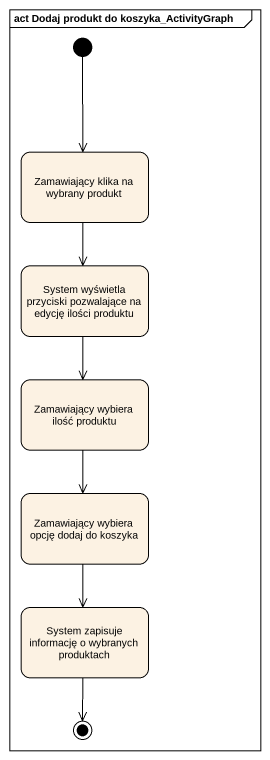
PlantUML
@startuml
mainframe act Dodaj produkt do koszyka_ActivityGraph
hide empty description
state "Zamawiający klika na wybrany produkt" as Zamawiający_klika_na
state "System wyświetla przyciski pozwalające na edycję ilości produktu" as System_wyświetla_przyciski
state "Zamawiający wybiera ilość produktu" as Zamawiający_wybiera_ilość
state "Zamawiający wybiera opcję dodaj do koszyka" as Zamawiający_wybiera_opcję
state "System zapisuje informację o wybranych produktach" as System_zapisuje_informację
[*] --> Zamawiający_klika_na
Zamawiający_klika_na --> System_wyświetla_przyciski
System_wyświetla_przyciski --> Zamawiający_wybiera_ilość
Zamawiający_wybiera_ilość --> Zamawiający_wybiera_opcję
Zamawiający_wybiera_opcję --> System_zapisuje_informację
System_zapisuje_informację --> [*]
@enduml
